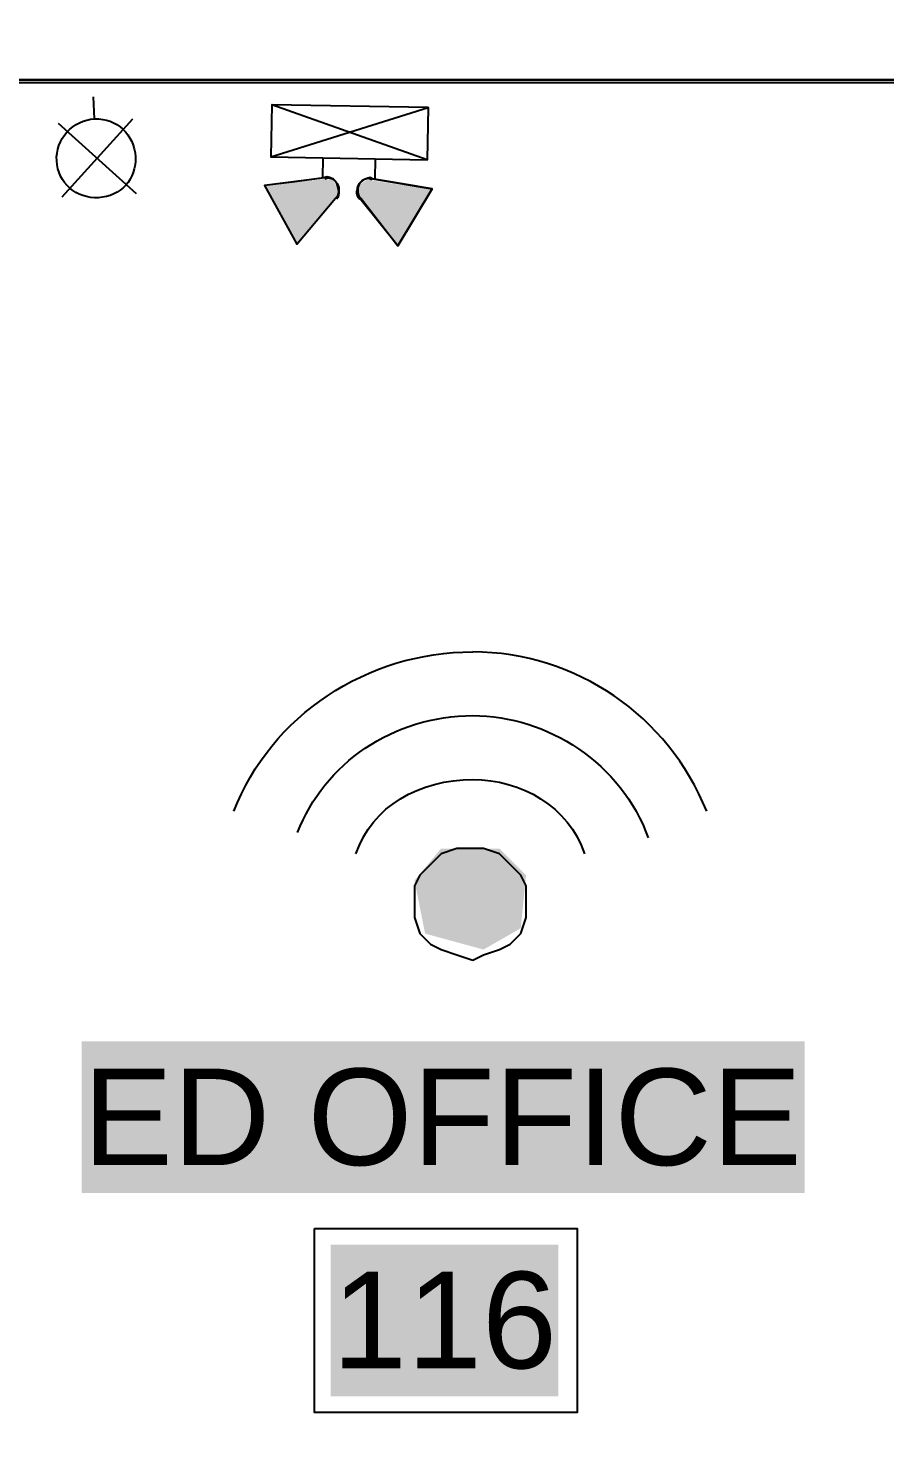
# Model space of a CAD drawing. Header units: inches. Extents: x -1841 to -80, y -100 to 1021.
# Drawn here: x -930.08 to -903.92, y 204.98 to 248.53 of the extents above; entities that cross this region are included whole.
import ezdxf

# ---------------------------------------------------------------- set-up
doc = ezdxf.new("R2010")
doc.units = ezdxf.units.IN
doc.header["$MEASUREMENT"] = 0
doc.layers.add('PDF_Geometry', color=7, linetype='Continuous', true_color=0x777777)
doc.layers.add('PDF_Solid Fills', color=7, linetype='Continuous', true_color=0xffffff)
doc.layers.add('PDF_Text', color=7, linetype='Continuous')
doc.styles.add('PDF Arial', font='arial.ttf')

msp = doc.modelspace()

# ---------------------------------------------------------------- hatches: boundary and pattern name
at = {"layer": 'PDF_Solid Fills', "lineweight": 25, "transparency": 33554559}
for color, points in [(1, [(-922.862, 243.733), (-921.91, 241.952), (-921.876, 241.951), (-920.593, 243.489), (-920.755, 243.899), (-921.06, 243.938)]), (1, [(-920.017, 243.41), (-918.823, 241.896), (-918.789, 241.895), (-917.74, 243.606), (-918.451, 243.721), (-919.737, 243.914), (-919.977, 243.749)]), (7, [(-914.874, 222.675), (-915.686, 223.487), (-917.472, 223.487), (-918.284, 222.512), (-917.96, 220.888), (-916.173, 220.401), (-915.037, 221.051)])]:
    msp.add_hatch(color=color, dxfattribs=at).paths.add_polyline_path(points)

# ---------------------------------------------------------------- linework, layer by layer
at = {"layer": 'PDF_Geometry', "color": 7, "lineweight": 25}
for points in [[(-875.258, 169.283), (-889.073, 169.283), (-889.073, 173.915), (-879.063, 173.915), (-879.063, 246.962), (-938.874, 246.962), (-938.874, 249.444), (-879.063, 249.444), (-879.063, 324.31), (-959.224, 324.31), (-959.224, 322.738), (-961.706, 322.738), (-961.706, 326.461), (-961.706, 327.95), (-959.224, 327.95), (-875.589, 327.95), (-853.667, 327.95), (-853.667, 326.461), (-853.667, 324.31), (-862.932, 324.31)], [(-879.063, 246.962), (-938.874, 246.962), (-879.063, 246.962)]]:
    msp.add_lwpolyline(points, dxfattribs=at)
for points in [[(-879.063, 246.962), (-879.063, 246.879), (-879.146, 246.879), (-938.874, 246.879), (-938.874, 246.962)], [(-918.284, 221.863), (-918.284, 221.376), (-918.122, 220.888), (-917.797, 220.564), (-917.472, 220.401), (-916.985, 220.239), (-916.498, 220.076), (-916.173, 220.239), (-915.686, 220.401), (-915.361, 220.564), (-915.037, 220.888), (-914.874, 221.376), (-914.874, 221.863), (-914.874, 222.35), (-915.037, 222.675), (-915.361, 222.999), (-915.686, 223.324), (-916.173, 223.487), (-916.498, 223.487), (-916.985, 223.487), (-917.472, 223.324), (-917.797, 222.999), (-918.122, 222.675), (-918.284, 222.35)], [(-921.336, 211.886), (-913.312, 211.886), (-913.312, 206.261), (-921.336, 206.261)]]:
    msp.add_lwpolyline(points, close=True, dxfattribs=at)
at = {"layer": 'PDF_Geometry', "color": 1, "lineweight": 25}
msp.add_lwpolyline([(-929.218, 244.49, -0.416667), (-928.059, 245.771), (-928.093, 246.449)], format="xyb", dxfattribs=at)
for points in [[(-922.676, 244.612), (-917.893, 244.525), (-922.647, 246.206), (-922.676, 244.612), (-917.864, 246.12), (-917.893, 244.525)], [(-917.864, 246.12), (-922.647, 246.206)], [(-929.174, 245.647), (-926.79, 243.491)], [(-926.904, 245.761), (-929.06, 243.377)], [(-921.082, 244.583), (-921.093, 243.973)], [(-919.488, 244.554), (-919.499, 243.944)], [(-921.025, 243.971), (-922.862, 243.733), (-921.876, 241.951), (-920.697, 243.355)], [(-919.567, 243.945), (-917.74, 243.64), (-918.789, 241.895), (-919.951, 243.341)]]:
    msp.add_lwpolyline(points, dxfattribs=at)
for points in [[(-921.876, 241.951), (-920.697, 243.355), (-920.628, 243.421), (-920.592, 243.522), (-920.591, 243.59), (-920.623, 243.693), (-920.655, 243.795), (-920.688, 243.863), (-920.754, 243.933), (-920.855, 243.968), (-920.957, 244.004), (-921.059, 243.972), (-921.943, 243.852), (-922.862, 243.733)], [(-918.789, 241.895), (-917.74, 243.64), (-918.653, 243.793), (-919.567, 243.945), (-919.634, 243.98), (-919.736, 243.948), (-919.838, 243.916), (-919.908, 243.849), (-919.977, 243.783), (-920.012, 243.682), (-920.014, 243.58), (-920.015, 243.512), (-919.983, 243.41), (-919.917, 243.341)]]:
    msp.add_lwpolyline(points, close=True, dxfattribs=at)
msp.add_arc((-919.672, 243.57), 0.377, 89.461, 178.4571, dxfattribs=at)
at = {"layer": 'PDF_Geometry', "color": 7, "lineweight": 25}
msp.add_arc((-916.552, 221.74), 7.755, 21.8256, 89.6006, dxfattribs=at)
at = {"layer": 'PDF_Geometry', "color": 1, "lineweight": 25}
for points in [[(-928.059, 245.771), (-927.382, 245.805), (-926.846, 245.289), (-926.812, 244.611)], [(-927.938, 243.366), (-928.616, 243.331), (-929.184, 243.812), (-929.218, 244.49)], [(-926.812, 244.611), (-926.778, 243.934), (-927.261, 243.4), (-927.938, 243.366)], [(-921.026, 243.937), (-920.992, 243.937), (-920.991, 243.971), (-920.957, 243.97)], [(-920.957, 243.97), (-920.72, 243.966), (-920.587, 243.794), (-920.591, 243.59)], [(-919.668, 243.947), (-919.634, 243.946), (-919.601, 243.912), (-919.601, 243.912)], [(-920.591, 243.59), (-920.593, 243.489), (-920.595, 243.387), (-920.664, 243.32)], [(-919.951, 243.307), (-920.018, 243.376), (-920.05, 243.479), (-920.048, 243.58)]]:
    msp.add_open_spline(points, degree=3, dxfattribs=at)
at = {"layer": 'PDF_Geometry', "color": 7, "lineweight": 25}
for points in [[(-923.805, 224.623), (-922.669, 227.546), (-919.746, 229.495), (-916.498, 229.495)], [(-921.857, 223.974), (-921.045, 226.085), (-918.934, 227.546), (-916.498, 227.546)], [(-916.498, 227.546), (-914.225, 227.546), (-911.951, 226.085), (-911.14, 223.811)], [(-920.071, 223.324), (-919.583, 224.786), (-918.122, 225.597), (-916.498, 225.597)], [(-916.498, 225.597), (-915.037, 225.597), (-913.575, 224.786), (-913.088, 223.324)]]:
    msp.add_open_spline(points, degree=3, dxfattribs=at)
at = {"layer": 'PDF_Solid Fills', "color": 7, "lineweight": 25, "transparency": 33554559}
for points in [[(-928.45, 212.962), (-906.363, 212.962), (-928.45, 217.594), (-906.363, 217.594)], [(-920.84, 206.757), (-913.891, 206.757), (-920.84, 211.39), (-913.891, 211.39)]]:
    msp.add_solid(points, dxfattribs=at)

# ---------------------------------------------------------------- texts
at = {"layer": 'PDF_Text', "color": 7, "lineweight": 25, "char_height": 2.9477, "attachment_point": 4, "style": 'PDF Arial'}
for s, insert in [('ED OFFICE', (-928.412, 215.269)), ('116', (-920.801, 209.064))]:
    msp.add_mtext(s, dxfattribs=dict(at, insert=insert))

doc.saveas('drawing.dxf')
